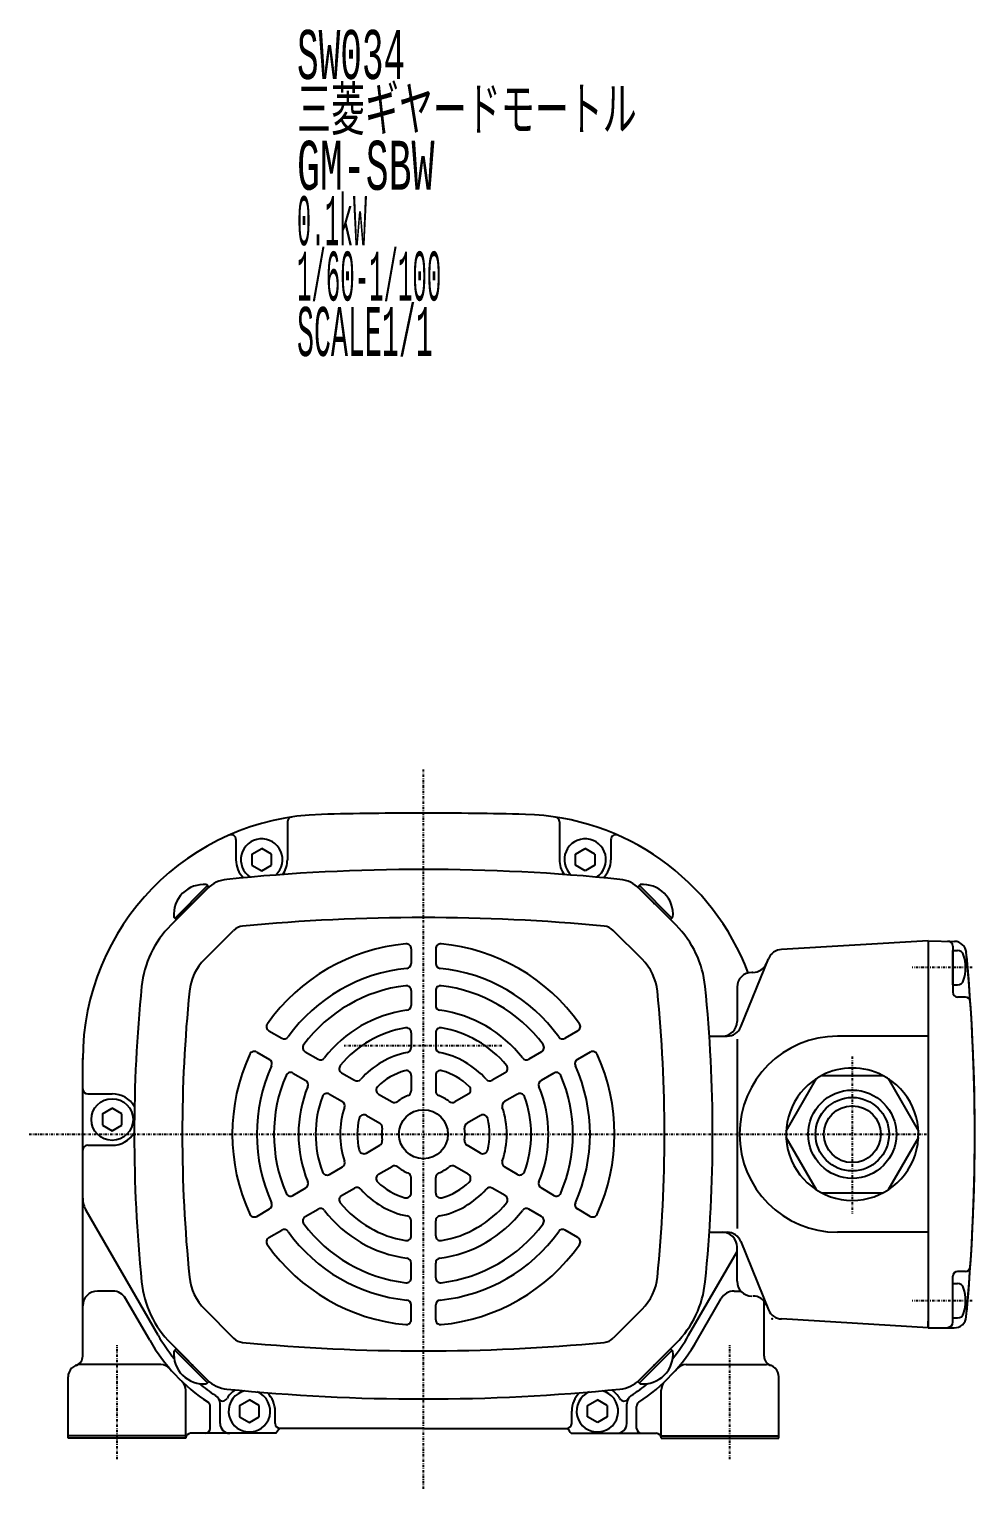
# Model space of a CAD drawing. Extents: x -345 to 395, y -175 to 166.
# Drawn here: x -344.8 to -151.9, y -175.2 to 122.5 of the extents above; entities that cross this region are included whole.
import ezdxf

# ---------------------------------------------------------------- set-up
doc = ezdxf.new("R2010")
doc.units = 0
doc.header["$MEASUREMENT"] = 0
doc.linetypes.add('CENTER', pattern=[1, 0.5, -0.25, 0, -0.25])
doc.layers.get('0').update_dxf_attribs({"color": 102})
doc.styles.add('ZU_SHPTB00001', font='monotxt', dxfattribs={"bigfont": 'bigfont'})

msp = doc.modelspace()

# ---------------------------------------------------------------- linework, layer by layer
at = {"linetype": 'CENTER', "lineweight": -3}
for p, q in [((-264.386623, -175.242042), (-264.386623, -28.525977)), ((-152.419373, -68.942637), (-164.669721, -68.942637)), ((-248.379584, -84.916532), (-280.564468, -84.916532)), ((-176.886623, -87.058161), (-176.886623, -119.111898)), ((-344.82037, -102.916532), (-161.124488, -102.916532)), ((-152.419373, -136.890427), (-164.669721, -136.890427)), ((-326.886623, -169.213926), (-326.886623, -145.953292)), ((-201.886623, -169.213926), (-201.886623, -145.953292))]:
    msp.add_line(p, q, dxfattribs=at)
at = {"linetype": 'Continuous', "lineweight": -3}
for p, q in [((-292.136623, -39.209395), (-292.136623, -46.916532)), ((-236.636623, -39.209395), (-236.636623, -46.916532)), ((-302.636623, -42.826597), (-302.636623, -46.916532)), ((-299.386621, -45.761836), (-297.386625, -44.607133)), ((-295.386624, -45.761832), (-297.386625, -44.607133)), ((-233.386621, -45.761832), (-231.38662, -44.607133)), ((-229.386624, -45.761836), (-231.38662, -44.607133)), ((-226.136623, -42.826597), (-226.136623, -46.916532)), ((-299.38662, -45.761837), (-299.386621, -48.071231)), ((-295.386625, -48.071228), (-295.386624, -45.761832)), ((-233.38662, -48.071228), (-233.386621, -45.761832)), ((-229.386625, -45.761837), (-229.386624, -48.071231)), ((-299.386621, -48.071231), (-297.386621, -49.22593)), ((-297.38662, -49.225929), (-295.386626, -48.071228)), ((-231.386625, -49.225929), (-233.38662, -48.071228)), ((-229.386624, -48.071231), (-231.386624, -49.22593)), ((-315.943089, -60.286376), (-308.484394, -52.827681)), ((-315.116475, -58.894075), (-308.439375, -52.216976)), ((-314.803336, -59.146622), (-308.156532, -52.499819)), ((-313.395981, -57.739267), (-308.484394, -52.827681)), ((-308.156532, -52.499819), (-308.643336, -52.013015)), ((-220.616713, -52.499819), (-220.129909, -52.013015)), ((-213.969909, -59.146622), (-220.616713, -52.499819)), ((-213.656771, -58.894075), (-220.33387, -52.216976)), ((-212.830156, -60.286376), (-220.288851, -52.827681)), ((-314.803336, -59.146622), (-315.290139, -58.659819)), ((-213.969909, -59.146622), (-213.483106, -58.659819)), ((-309.011322, -67.218143), (-303.123908, -61.33073)), ((-219.761923, -67.218143), (-225.649337, -61.33073)), ((-266.886623, -65.07806), (-266.886623, -68.091972)), ((-261.886623, -65.07806), (-261.886623, -68.091972)), ((-161.386623, -63.442637), (-191.299032, -65.239014)), ((-161.386623, -63.442637), (-156.031504, -63.582866)), ((-161.386623, -63.442637), (-161.386623, -141.016613)), ((-161.386623, -64.468003), (-161.386623, -142.416613)), ((-156.386623, -64.547724), (-156.386623, -73.942637)), ((-156.386623, -65.442637), (-155.407597, -65.442637)), ((-156.386623, -72.442637), (-156.386623, -65.442637)), ((-156.386623, -72.442637), (-156.386623, -65.442637)), ((-199.628597, -81.040352), (-194.002052, -67.114166)), ((-197.157807, -69.916532), (-197.386623, -69.916532)), ((-266.886623, -73.624895), (-266.886623, -76.648681)), ((-261.886623, -73.624895), (-261.886623, -76.648681)), ((-200.386623, -72.916532), (-200.386623, -79.916532)), ((-156.386623, -72.442637), (-155.407597, -72.442637)), ((-153.799435, -74.942637), (-155.386623, -74.942637)), ((-295.905701, -81.832232), (-293.295576, -83.339188)), ((-266.886623, -82.210253), (-266.886623, -85.260088)), ((-261.886623, -82.210253), (-261.886623, -85.260088)), ((-232.867544, -81.832232), (-235.477669, -83.339188)), ((-206.052696, -82.916532), (-202.410148, -82.916532)), ((-161.386623, -82.916532), (-179.886623, -82.916532)), ((-298.405701, -86.162359), (-295.795576, -87.669315)), ((-288.503924, -86.10565), (-285.885249, -87.617543)), ((-240.269321, -86.10565), (-242.887996, -87.617543)), ((-230.367544, -86.162359), (-232.977669, -87.669315)), ((-200.386623, -83.554167), (-200.386623, -122.138716)), ((-333.886623, -115.955132), (-333.886623, -87.416532)), ((-333.886623, -148.173891), (-333.886623, -87.670075)), ((-291.003924, -90.435777), (-288.385249, -91.94767)), ((-281.068786, -90.398329), (-278.427551, -91.923247)), ((-266.886623, -90.916532), (-266.886623, -94.084771)), ((-261.886623, -90.916532), (-261.886623, -94.084771)), ((-247.704459, -90.398329), (-250.345694, -91.923247)), ((-237.769321, -90.435777), (-240.387996, -91.94767)), ((-190.371257, -102.272603), (-184.186598, -91.560461)), ((-183.071281, -90.916532), (-170.701964, -90.916532)), ((-169.586647, -91.560461), (-163.401988, -102.272603)), ((-332.886623, -94.666532), (-327.886623, -94.666532)), ((-283.568786, -94.728456), (-280.927551, -96.253374)), ((-273.528927, -94.751468), (-270.785152, -96.335588)), ((-255.244318, -94.751468), (-257.988093, -96.335588)), ((-245.204459, -94.728456), (-247.845694, -96.253374)), ((-329.886621, -98.761836), (-327.886625, -97.607133)), ((-325.886624, -98.761832), (-327.886625, -97.607133)), ((-329.88662, -98.761837), (-329.886621, -101.071231)), ((-329.886621, -101.071231), (-327.886621, -102.22593)), ((-327.88662, -102.225929), (-325.886626, -101.071228)), ((-325.886625, -101.071228), (-325.886624, -98.761832)), ((-276.028927, -99.081596), (-273.285152, -100.665715)), ((-252.744318, -99.081596), (-255.488093, -100.665715)), ((-184.186598, -114.272603), (-190.371257, -103.560461)), ((-163.401988, -103.560461), (-169.586647, -114.272603)), ((-332.886623, -105.166532), (-327.886623, -105.166532)), ((-276.028927, -106.751468), (-273.285152, -105.167349)), ((-252.744318, -106.751468), (-255.488093, -105.167349)), ((-283.568786, -111.104608), (-280.927551, -109.57969)), ((-273.528927, -111.081596), (-270.785152, -109.497476)), ((-255.244318, -111.081596), (-257.988093, -109.497476)), ((-245.204459, -111.104608), (-247.845694, -109.57969)), ((-266.886623, -114.916532), (-266.886623, -111.748293)), ((-261.886623, -114.916532), (-261.886623, -111.748293)), ((-291.003924, -115.397287), (-288.385249, -113.885394)), ((-281.068786, -115.434735), (-278.427551, -113.909817)), ((-247.704459, -115.434735), (-250.345694, -113.909817)), ((-237.769321, -115.397287), (-240.387996, -113.885394)), ((-170.701964, -114.916532), (-183.071281, -114.916532)), ((-318.504575, -143.937365), (-333.21675, -118.455132)), ((-318.504575, -143.937365), (-333.21675, -118.455132)), ((-298.405701, -119.670705), (-295.795576, -118.163749)), ((-288.503924, -119.727414), (-285.885249, -118.215521)), ((-240.269321, -119.727414), (-242.887996, -118.215521)), ((-230.367544, -119.670705), (-232.977669, -118.163749)), ((-266.886623, -123.622811), (-266.886623, -120.572976)), ((-261.886623, -123.622811), (-261.886623, -120.572976)), ((-295.905701, -124.000832), (-293.295576, -122.493876)), ((-232.867544, -124.000832), (-235.477669, -122.493876)), ((-206.052696, -122.916532), (-202.410148, -122.916532)), ((-199.628597, -124.792712), (-194.002052, -138.718898)), ((-161.386623, -122.916532), (-179.886623, -122.916532)), ((-210.26867, -143.937365), (-200.386623, -126.821157)), ((-200.386623, -132.916532), (-200.386623, -125.916532)), ((-266.886623, -132.208169), (-266.886623, -129.184383)), ((-261.886623, -132.208169), (-261.886623, -129.184383)), ((-153.799435, -130.890427), (-155.386623, -130.890427)), ((-156.386623, -141.28534), (-156.386623, -131.890427)), ((-156.386623, -133.390427), (-155.407597, -133.390427)), ((-156.386623, -140.390427), (-156.386623, -133.390427)), ((-156.386623, -140.390427), (-156.386623, -133.390427)), ((-327.754208, -134.916532), (-330.886623, -134.916532)), ((-320.236626, -144.937365), (-325.156131, -136.416532)), ((-208.536619, -144.937365), (-203.617114, -136.416532)), ((-201.019037, -134.916532), (-199.622691, -134.916532)), ((-309.011322, -138.614921), (-303.123908, -144.502334)), ((-266.886623, -140.755004), (-266.886623, -137.741092)), ((-261.886623, -140.755004), (-261.886623, -137.741092)), ((-219.761923, -138.614921), (-225.649337, -144.502334)), ((-194.886623, -148.173891), (-194.886623, -136.956501)), ((-161.386623, -142.416613), (-191.299032, -140.59405)), ((-161.386623, -142.416613), (-161.386623, -141.016613)), ((-161.386623, -142.416613), (-156.112389, -142.416613)), ((-156.386623, -140.390427), (-155.407597, -140.390427)), ((-315.943089, -145.546688), (-308.484394, -153.005383)), ((-212.830156, -145.546688), (-220.288851, -153.005383)), ((-314.803336, -146.686442), (-315.290139, -147.173245)), ((-315.116475, -146.938989), (-308.439375, -153.616088)), ((-314.803336, -146.686442), (-308.156532, -153.333245)), ((-213.969909, -146.686442), (-220.616713, -153.333245)), ((-213.656771, -146.938989), (-220.33387, -153.616088)), ((-213.969909, -146.686442), (-213.483106, -147.173245)), ((-317.97246, -149.916532), (-334.386623, -149.916532)), ((-210.800785, -149.916532), (-194.386623, -149.916532)), ((-336.886623, -164.916532), (-336.886623, -152.416532)), ((-308.156532, -153.333245), (-308.643336, -153.820049)), ((-220.616713, -153.333245), (-220.129909, -153.820049)), ((-191.886623, -164.916532), (-191.886623, -152.416532)), ((-312.886623, -164.916532), (-312.886623, -155.142582)), ((-301.886621, -158.261836), (-299.886625, -157.107133)), ((-297.886624, -158.261832), (-299.886625, -157.107133)), ((-230.886621, -158.261832), (-228.88662, -157.107133)), ((-226.886624, -158.261836), (-228.88662, -157.107133)), ((-215.886623, -164.916532), (-215.886623, -155.142582)), ((-307.886623, -162.916532), (-307.886623, -158.436768)), ((-305.886623, -161.916532), (-305.886623, -157.895605)), ((-305.886623, -161.916532), (-305.886623, -157.895605)), ((-301.88662, -158.261837), (-301.886621, -160.571231)), ((-301.886621, -160.571231), (-299.886621, -161.72593)), ((-299.88662, -161.725929), (-297.886626, -160.571228)), ((-297.886625, -160.571228), (-297.886624, -158.261832)), ((-294.636623, -161.916532), (-294.636623, -159.416532)), ((-234.136623, -161.916532), (-234.136623, -159.416532)), ((-230.88662, -160.571228), (-230.886621, -158.261832)), ((-228.886625, -161.725929), (-230.88662, -160.571228)), ((-226.886624, -160.571231), (-228.886624, -161.72593)), ((-226.886625, -158.261837), (-226.886624, -160.571231)), ((-222.886623, -161.916532), (-222.886623, -157.895605)), ((-222.886623, -161.916532), (-222.886623, -157.895605)), ((-220.886623, -162.916532), (-220.886623, -158.436768)), ((-264.386623, -162.916532), (-293.824445, -162.916532)), ((-264.386623, -162.916532), (-234.9488, -162.916532)), ((-312.886623, -164.416532), (-336.886623, -164.416532)), ((-312.886623, -164.916532), (-336.886623, -164.916532)), ((-294.52472, -163.916532), (-311.886623, -163.916532)), ((-234.248525, -163.916532), (-216.886623, -163.916532)), ((-215.886623, -164.416532), (-191.886623, -164.416532)), ((-215.886623, -164.916532), (-191.886623, -164.916532))]:
    msp.add_line(p, q, dxfattribs=at)
for centre, radius in [((-176.886623, -102.916532), 9), ((-327.886623, -99.916532), 4.249999), ((-264.386623, -102.916532), 5), ((-176.886623, -102.916532), 7.5), ((-176.886623, -102.916532), 5.8)]:
    msp.add_circle(centre, radius, dxfattribs=at)
for centre, radius, start, end in [((-283.886623, -87.670075), 50, 91.489858, 180), ((-291.136623, -39.209395), 1, 98.508677, 180), ((-264.386623, -837.416532), 800, 90, 91.489858), ((-264.386623, -837.416532), 800, 88.510142, 90), ((-244.886623, -87.670075), 50, 20.689007, 88.510142), ((-237.636623, -39.209395), 1, 0, 81.491323), ((-303.636623, -42.826597), 1, 0, 113.76969), ((-297.386623, -46.916532), 4.249999, 312.474864, 236.896936), ((-231.386623, -46.916532), 4.249999, 303.103064, 227.525136), ((-225.136623, -42.826597), 1, 66.23031, 180), ((-297.386623, -46.916532), 5.25, 180, 224.625858), ((-297.386623, -46.916532), 5.25, 324.745942, 0), ((-231.386623, -46.916532), 5.25, 180, 215.254058), ((-231.386623, -46.916532), 5.25, 315.374142, 0), ((-264.386623, -449.516532), 400.6, 90, 95.743682), ((-264.386623, -449.516532), 400.6, 84.256318, 90), ((-309.217193, -58.085962), 6.099999, 84.601928, 185.398089), ((-303.81749, -57.494585), 6.6, 95.743682, 135), ((-224.955756, -57.494585), 6.6, 45, 84.256318), ((-219.556052, -58.085962), 6.099999, 354.601911, 95.398072), ((-264.386623, -449.516532), 390.797, 90, 95.417964), ((-264.386623, -449.516532), 390.797, 84.582036, 90), ((-301.37669, -74.852775), 20.6, 135, 174.247717), ((-301.002587, -63.45205), 3, 95.417964, 135), ((-227.770658, -63.45205), 3, 45, 84.582036), ((-227.396555, -74.852775), 20.6, 5.752283, 45), ((-264.386623, -102.916532), 39, 95.284733, 144.715267), ((-267.886623, -65.07806), 1, 0, 95.284733), ((-260.886623, -65.07806), 1, 84.715267, 180), ((-264.386623, -102.916532), 39, 35.284733, 84.715267), ((-191.220501, -68.237986), 3, 91.5, 158), ((-157.386623, -64.547724), 1, 0, 88.5), ((-156.096946, -66.082009), 2.5, 5.316968, 88.5), ((-155.407597, -66.742636), 1.299999, 16.601548, 90), ((-301.37669, -74.852775), 10.797, 135, 174.247717), ((-267.886623, -68.091972), 1, 275.73917, 0), ((-260.886623, -68.091972), 1, 180, 264.26083), ((-227.396555, -74.852775), 10.797, 5.752283, 45), ((-197.157807, -66.916532), 3, 270, 338), ((-162.786622, -68.942637), 9, 343.398469, 16.601548), ((-551.886623, -102.916532), 400, 354.803817, 5.340935), ((-551.886623, -102.916532), 400, 354.659065, 5.196183), ((-264.386623, -102.916532), 34, 95.73917, 144.26083), ((-264.386623, -102.916532), 34, 35.73917, 84.26083), ((-197.386623, -72.916532), 3, 90, 180), ((-22.786623, -102.916532), 300.6, 174.247717, 180), ((-22.786623, -102.916532), 290.797, 174.247717, 180), ((-264.386623, -102.916532), 30.5, 96.813854, 143.186146), ((-267.886623, -73.624895), 1, 0, 96.813854), ((-260.886623, -73.624895), 1, 83.186146, 180), ((-264.386623, -102.916532), 30.5, 36.813854, 83.186146), ((-505.986623, -102.916532), 290.797, 0, 5.752283), ((-505.986623, -102.916532), 300.6, 0, 5.752283), ((-155.386623, -73.942637), 1, 180, 270), ((-155.407597, -71.142638), 1.299999, 270, 343.398469), ((-267.886623, -76.648681), 1, 277.589542, 0), ((-260.886623, -76.648681), 1, 180, 262.410458), ((-153.799435, -75.942637), 1, 3.876366, 90), ((-264.386623, -102.916532), 25.5, 97.589542, 142.410458), ((-264.386623, -102.916532), 25.5, 37.589542, 82.410458), ((-203.386623, -79.916532), 3, 270, 0), ((-295.405701, -80.966207), 1, 144.715267, 240), ((-292.795576, -82.473163), 1, 240, 324.26083), ((-264.386623, -102.916532), 22, 99.594068, 140.405932), ((-267.886623, -82.210253), 1, 0, 99.594068), ((-260.886623, -82.210253), 1, 80.405932, 180), ((-264.386623, -102.916532), 22, 39.594068, 80.405932), ((-235.977669, -82.473163), 1, 215.73917, 300), ((-233.367544, -80.966207), 1, 300, 35.284733), ((-202.410148, -79.916532), 3, 270, 338), ((-179.886623, -102.916532), 20, 90, 270), ((-298.905701, -87.028385), 1, 60, 155.284733), ((-288.003924, -85.239625), 1, 143.186146, 240), ((-264.386623, -102.916532), 17, 101.212271, 138.787729), ((-267.886623, -85.260088), 1, 281.212271, 0), ((-260.886623, -85.260088), 1, 180, 258.787729), ((-264.386623, -102.916532), 17, 41.212271, 78.787729), ((-240.769321, -85.239625), 1, 300, 36.813854), ((-229.867544, -87.028385), 1, 24.715267, 120), ((-264.386623, -102.916532), 39, 155.284733, 204.715267), ((-264.386623, -102.916532), 34, 155.73917, 204.26083), ((-296.295576, -88.535341), 1, 335.73917, 60), ((-285.385249, -86.751518), 1, 240, 322.410458), ((-280.568786, -89.532303), 1, 140.405932, 240), ((-248.204459, -89.532303), 1, 300, 39.594068), ((-243.387996, -86.751518), 1, 217.589542, 300), ((-232.477669, -88.535341), 1, 120, 204.26083), ((-264.386623, -102.916532), 34, 335.73917, 24.26083), ((-264.386623, -102.916532), 39, 335.284733, 24.715267), ((-264.386623, -102.916532), 30.5, 156.813854, 203.186146), ((-291.503924, -91.301802), 1, 60, 156.813854), ((-288.885249, -92.813695), 1, 337.589542, 60), ((-277.927551, -91.057221), 1, 240, 318.787729), ((-264.386623, -102.916532), 13.5, 106.260205, 133.739795), ((-267.886623, -90.916532), 1, 0, 106.260205), ((-260.886623, -90.916532), 1, 73.739795, 180), ((-264.386623, -102.916532), 13.5, 46.260205, 73.739795), ((-250.845694, -91.057221), 1, 221.212271, 300), ((-239.887996, -92.813695), 1, 120, 202.410458), ((-237.269321, -91.301802), 1, 23.186146, 120), ((-264.386623, -102.916532), 30.5, 336.813854, 23.186146), ((-176.886623, -102.916532), 13.5, 117.266044, 62.733956), ((-176.886623, -102.916532), 13.5, 62.733956, 117.266044), ((-176.886623, -102.916532), 13.5, 62.733956, 117.266044), ((-332.886623, -93.666532), 1, 180, 270), ((-327.886623, -99.916532), 5.25, 29.872905, 90), ((-264.386623, -102.916532), 25.5, 157.589542, 202.410458), ((-264.386623, -102.916532), 22, 159.594068, 200.405932), ((-284.068786, -95.594481), 1, 60, 159.594068), ((-273.028927, -93.885443), 1, 133.739795, 240), ((-264.386623, -102.916532), 8.5, 111.618272, 128.381728), ((-267.886623, -94.084771), 1, 291.618272, 0), ((-260.886623, -94.084771), 1, 180, 248.381728), ((-264.386623, -102.916532), 8.5, 51.618272, 68.381728), ((-255.744318, -93.885443), 1, 300, 46.260205), ((-244.704459, -95.594481), 1, 20.405932, 120), ((-264.386623, -102.916532), 22, 339.594068, 20.405932), ((-264.386623, -102.916532), 25.5, 337.589542, 22.410458), ((-264.386623, -102.916532), 17, 161.212271, 198.787729), ((-281.427551, -97.119399), 1, 341.212271, 60), ((-270.285152, -95.469563), 1, 240, 308.381728), ((-258.488093, -95.469563), 1, 231.618272, 300), ((-247.345694, -97.119399), 1, 120, 198.787729), ((-264.386623, -102.916532), 17, 341.212271, 18.787729), ((-264.386623, -102.916532), 13.5, 166.260205, 193.739795), ((-276.528927, -99.947621), 1, 60, 166.260205), ((-273.785152, -101.53174), 1, 351.618272, 60), ((-254.988093, -101.53174), 1, 120, 188.381728), ((-252.244318, -99.947621), 1, 13.739795, 120), ((-264.386623, -102.916532), 13.5, 346.260205, 13.739795), ((-327.886623, -99.916532), 5.25, 270, 329.00037), ((-22.786623, -102.916532), 300.6, 180, 185.752283), ((-22.786623, -102.916532), 290.797, 180, 185.752283), ((-273.785152, -104.301324), 1, 300, 8.381728), ((-264.386623, -102.916532), 8.5, 171.618272, 188.381728), ((-254.988093, -104.301324), 1, 171.618272, 240), ((-264.386623, -102.916532), 8.5, 351.618272, 8.381728), ((-505.986623, -102.916532), 290.797, 354.247717, 0), ((-505.986623, -102.916532), 300.6, 354.247717, 0), ((-332.886623, -106.166532), 1, 90, 180), ((-276.528927, -105.885443), 1, 193.739795, 300), ((-252.244318, -105.885443), 1, 240, 346.260205), ((-281.427551, -108.713665), 1, 300, 18.787729), ((-270.285152, -110.363501), 1, 51.618272, 120), ((-264.386623, -102.916532), 8.5, 231.618272, 248.381728), ((-264.386623, -102.916532), 8.5, 291.618272, 308.381728), ((-258.488093, -110.363501), 1, 60, 128.381728), ((-247.345694, -108.713665), 1, 161.212271, 240), ((-288.885249, -113.019369), 1, 300, 22.410458), ((-284.068786, -110.238583), 1, 200.405932, 300), ((-273.028927, -111.947621), 1, 120, 226.260205), ((-264.386623, -102.916532), 13.5, 226.260205, 253.739795), ((-267.886623, -111.748293), 1, 0, 68.381728), ((-260.886623, -111.748293), 1, 111.618272, 180), ((-264.386623, -102.916532), 13.5, 286.260205, 313.739795), ((-255.744318, -111.947621), 1, 313.739795, 60), ((-244.704459, -110.238583), 1, 240, 339.594068), ((-239.887996, -113.019369), 1, 157.589542, 240), ((-328.886623, -115.955132), 5, 180, 210), ((-328.886623, -115.955132), 5, 180, 210), ((-291.503924, -114.531262), 1, 203.186146, 300), ((-280.568786, -116.300761), 1, 120, 219.594068), ((-277.927551, -114.775843), 1, 41.212271, 120), ((-264.386623, -102.916532), 17, 221.212271, 258.787729), ((-267.886623, -114.916532), 1, 253.739795, 0), ((-260.886623, -114.916532), 1, 180, 286.260205), ((-264.386623, -102.916532), 17, 281.212271, 318.787729), ((-250.845694, -114.775843), 1, 60, 138.787729), ((-248.204459, -116.300761), 1, 320.405932, 60), ((-237.269321, -114.531262), 1, 240, 336.813854), ((-296.295576, -117.297723), 1, 300, 24.26083), ((-285.385249, -119.081546), 1, 37.589542, 120), ((-264.386623, -102.916532), 25.5, 217.589542, 262.410458), ((-264.386623, -102.916532), 22, 219.594068, 260.405932), ((-264.386623, -102.916532), 25.5, 277.589542, 322.410458), ((-264.386623, -102.916532), 22, 279.594068, 320.405932), ((-243.387996, -119.081546), 1, 60, 142.410458), ((-232.477669, -117.297723), 1, 155.73917, 240), ((-298.905701, -118.804679), 1, 204.715267, 300), ((-288.003924, -120.593439), 1, 120, 216.813854), ((-264.386623, -102.916532), 30.5, 216.813854, 263.186146), ((-267.886623, -120.572976), 1, 0, 78.787729), ((-260.886623, -120.572976), 1, 101.212271, 180), ((-264.386623, -102.916532), 30.5, 276.813854, 323.186146), ((-240.769321, -120.593439), 1, 323.186146, 60), ((-229.867544, -118.804679), 1, 240, 335.284733), ((-295.405701, -124.866857), 1, 120, 215.284733), ((-292.795576, -123.359901), 1, 35.73917, 120), ((-264.386623, -102.916532), 34, 215.73917, 264.26083), ((-267.886623, -123.622811), 1, 260.405932, 0), ((-260.886623, -123.622811), 1, 180, 279.594068), ((-264.386623, -102.916532), 34, 275.73917, 324.26083), ((-235.977669, -123.359901), 1, 60, 144.26083), ((-233.367544, -124.866857), 1, 324.715267, 60), ((-203.386623, -125.916532), 3, 0, 90), ((-202.410148, -125.916532), 3, 22, 90), ((-264.386623, -102.916532), 39, 215.284733, 264.715267), ((-264.386623, -102.916532), 39, 275.284733, 324.715267), ((-267.886623, -129.184383), 1, 0, 82.410458), ((-260.886623, -129.184383), 1, 97.589542, 180), ((-155.386623, -131.890427), 1, 90, 180), ((-153.799435, -129.890427), 1, 270, 356.123634), ((-301.37669, -130.980289), 20.6, 185.752283, 225), ((-301.37669, -130.980289), 10.797, 185.752283, 225), ((-267.886623, -132.208169), 1, 263.186146, 0), ((-260.886623, -132.208169), 1, 180, 276.813854), ((-227.396555, -130.980289), 10.797, 315, 354.247717), ((-227.396555, -130.980289), 20.6, 315, 354.247717), ((-197.386623, -132.916532), 3, 180, 270), ((-155.407597, -134.690426), 1.299999, 16.601548, 90), ((-330.886623, -137.916532), 3, 90, 180), ((-327.754208, -137.916532), 3, 30, 90), ((-267.886623, -137.741092), 1, 0, 84.26083), ((-260.886623, -137.741092), 1, 95.73917, 180), ((-201.019037, -137.916532), 3, 90, 150), ((-197.157807, -138.916532), 3, 22, 90), ((-162.786622, -136.890427), 9, 343.398469, 16.601548), ((-191.220501, -137.595078), 3, 202, 268.5), ((-155.407597, -139.090428), 1.299999, 270, 343.398469), ((-267.886623, -140.755004), 1, 264.715267, 0), ((-260.886623, -140.755004), 1, 180, 275.284733), ((-157.386623, -141.28534), 1, 271.5, 0), ((-156.112389, -139.916613), 2.5, 270, 354.659065), ((-287.327661, -125.937365), 38, 210, 236.441102), ((-287.327661, -125.937365), 36, 210, 219.143593), ((-301.002587, -142.381014), 3, 225, 264.582036), ((-264.386623, 243.683468), 390.797, 264.582036, 270), ((-264.386623, 243.683468), 390.797, 270, 275.417964), ((-227.770658, -142.381014), 3, 275.417964, 315), ((-241.445584, -125.937365), 38, 303.558898, 330), ((-241.445584, -125.937365), 36, 320.856407, 330), ((-335.886623, -148.173891), 2, 289.471221, 0), ((-309.217193, -147.747102), 6.099999, 174.601911, 275.398072), ((-219.556052, -147.747102), 6.099999, 264.601928, 5.398089), ((-192.886623, -148.173891), 2, 180, 250.528779), ((-334.386623, -152.416532), 2.5, 90, 180), ((-317.97246, -152.416532), 2.5, 40.829221, 90), ((-210.800785, -152.416532), 2.5, 90, 139.170779), ((-194.386623, -152.416532), 2.5, 0, 90), ((-315.386623, -155.142582), 2.5, 0, 46.146734), ((-287.327661, -125.937365), 36, 230.647162, 237.246536), ((-303.81749, -148.338479), 6.6, 225, 264.256318), ((-224.955756, -148.338479), 6.6, 275.743682, 315), ((-241.445584, -125.937365), 36, 302.753464, 309.352838), ((-213.386623, -155.142582), 2.5, 133.853266, 180), ((-308.886623, -158.436768), 1, 0, 56.441102), ((-307.886623, -157.895605), 2, 0, 57.246536), ((-307.886623, -157.895605), 2, 0, 57.246536), ((-305.324313, -156.335295), 1, 211.339195, 330.462178), ((-264.386623, 243.683468), 400.6, 264.256318, 270), ((-299.886623, -159.416532), 5.25, 124.073628, 150.462178), ((-299.886623, -159.416532), 4.249999, 102.066718, 67.867462), ((-299.886623, -159.416532), 5.25, 0, 45.860552), ((-264.386623, 243.683468), 400.6, 270, 275.743682), ((-228.886623, -159.416532), 5.25, 134.139448, 180), ((-228.886623, -159.416532), 4.249999, 112.132538, 77.933282), ((-228.886623, -159.416532), 5.25, 29.537822, 55.926372), ((-223.448932, -156.335295), 1, 209.537822, 328.660805), ((-220.886623, -157.895605), 2, 122.753464, 180), ((-220.886623, -157.895605), 2, 122.753464, 180), ((-219.886623, -158.436768), 1, 123.558898, 180), ((-308.886623, -162.916532), 1, 270, 0), ((-303.886623, -161.916532), 2, 180, 270), ((-303.886623, -161.916532), 2, 180, 270), ((-303.886623, -161.916532), 2, 180, 270), ((-293.636623, -161.916532), 1, 180, 270), ((-299.886623, -159.416532), 7, 319.994799, 330), ((-235.136623, -161.916532), 1, 270, 0), ((-228.886623, -159.416532), 7, 210, 220.005201), ((-224.886623, -161.916532), 2, 270, 0), ((-224.886623, -161.916532), 2, 270, 0), ((-219.886623, -162.916532), 1, 180, 270), ((-311.886623, -164.916532), 1, 90, 180), ((-216.886623, -164.916532), 1, 0, 90)]:
    msp.add_arc(centre, radius, start, end, dxfattribs=at)
for p in [(-217.293311, -55.82322), (-156.386623, -68.942637), (-156.386623, -136.890427), (-311.479934, -150.009844), (-217.293311, -150.009844)]:
    msp.add_point(p, dxfattribs=at)
at = {"linetype": 'CENTER', "lineweight": -3}
msp.add_point((-193.264914, -140.543378), dxfattribs=at)

# ---------------------------------------------------------------- texts
at = {"linetype": 'Continuous', "lineweight": -3, "char_height": 10, "attachment_point": 7, "style": 'ZU_SHPTB00001'}
for s, insert in [('\\W0.51;SW034', (-290.17511, 112.173126)), ('\\W0.63;三菱ギヤードモートル', (-290.17511, 100.873131)), ('\\W0.54;GM-SBW', (-290.17511, 89.573128)), ('\\W0.33;0.1kW', (-290.17511, 78.273132)), ('\\W0.34;1/60-1/100', (-290.17511, 66.973129)), ('\\W0.40;SCALE1/1', (-290.17511, 55.67313))]:
    msp.add_mtext(s, dxfattribs=dict(at, insert=insert))

doc.saveas('drawing.dxf')
